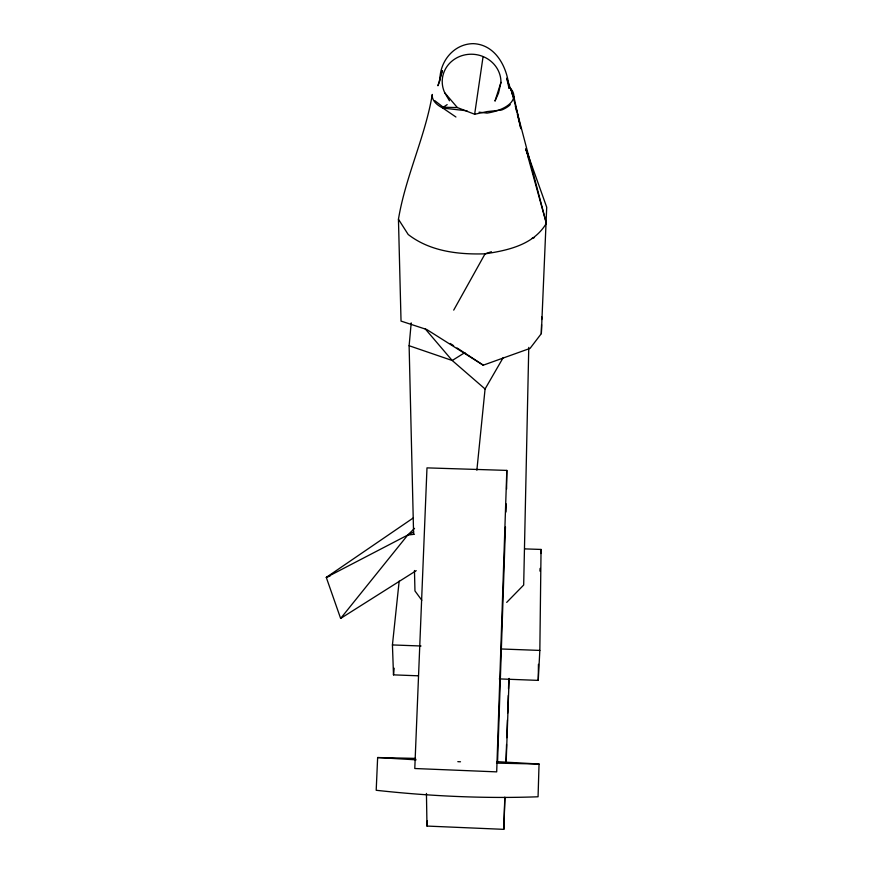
<?xml version="1.0" encoding="UTF-8"?>
<svg xmlns="http://www.w3.org/2000/svg" width="873" height="873" viewBox="0 0 873 873"><rect width="100%" height="100%" fill="white"/><g stroke="black" fill="none" stroke-linecap="round" stroke-linejoin="round"><path stroke-width="1.31" d="M506.58 489.087L506.82 470.405L426.984 467.873L414.784 768.513L496.693 771.874L506.82 470.405M499.291 678.899L538.248 680.383L538.445 664.32M538.248 680.383L539.841 650.418L541.053 549.444L524.782 548.888M528.765 347.399L523.68 585.03L506.689 602.403M455.924 117.004L442.851 108.077A40.791 18.529 0.2 0 1 432.31 94.437C425.086 137.137 405.476 176.706 398.448 219.243L401.034 321.089L426.766 329.525L483.249 365.187L530.053 348.392L541.336 333.617L546.716 207.239L525.786 148.541M541.336 333.617L541.555 324.647M541.686 319.518L541.751 316.954M426.439 793.448L426.984 826.065L503.808 829.35L504.812 797.158M496.672 761.638L539.045 764.028L538.063 796.776C484.308 798.74 429.723 796.176 376.198 790.283L377.638 757.546L415.537 758.386M497.545 762.566L505.456 526.888M505.958 512.014L506.231 503.907M505.936 762.184L506.547 744.494M506.787 737.685L507.409 719.985M507.649 713.176L508.272 695.475M508.512 688.677L508.85 679.139M503.808 829.35L504.91 798.075M506.154 762.718L509.123 678.408M539.951 571.117L540.092 568.399M540.845 553.504L541.053 549.444M426.984 826.065L427.377 820.718M413.595 533.719L409.121 345.73L411.205 322.879M476.865 470.209L485.072 388.976L503.252 357.526M418.025 675.8L393.494 674.862L394.181 668.227M393.494 674.862L392.435 644.94L399.168 581.08M434.852 100.711L443.277 107.226L457.365 107.565L474.65 114.254L483.085 56.549M500.96 82.346L498.527 93.127L494.969 101.126L500.96 82.346A29.387 27.609 5.1 0 0 465.56 54.748A29.387 27.609 5.1 0 0 444.783 92.854L449.475 100.777M442.284 70.691L439.937 79.312C440.079 60.881 454.156 43.803 473.253 43.65C496.093 44.512 507.77 68.28 509.068 88.391L506.7 78.188L513.717 97.46M442.229 70.746L437.94 85.772L440.254 79.618M453.709 310.122L485.072 253.825L491.401 251.73M413.355 517.896L326.284 577.413L340.634 618.433L407.735 535.051L414.533 528.372M398.448 219.243L408.182 234.488C430.018 251.402 458.292 254.676 485.072 253.825C507.933 250.42 533.719 244.811 546.345 223.292L513.848 99.566M443.277 107.226L447.172 104.618M340.634 618.433L416.214 570.658M464.916 352.561L452.225 360.505L409.121 345.73M413.704 531.952L326.284 577.413L330.038 575.994M531.952 238.384L534.483 237.554M474.65 114.254L487.079 111.591L501.659 110.02A40.78 18.573 2.9 0 0 510.279 104.629M407.735 535.051L414.468 534.265M539.045 764.028L496.53 763.122M392.435 644.94L421.026 645.998M500.884 648.966L539.841 650.418M457.812 761.671L460.497 761.78M416.126 759.837L377.638 757.546M442.851 108.077L467 110.816M479.07 112.181L487.112 113.097A40.791 18.529 0.2 0 0 509.472 87.453M450.206 343.46L453.633 345.708M457.048 347.956L483.249 365.187M485.072 388.976L452.225 360.505L425.162 328.805M444.783 92.854L457.365 107.565M421.801 600.253L414.959 590.934L414.468 570.495M526.932 152.557L529.136 158.984L526.092 149.61M526.059 149.894L527.139 153.823M527.87 156.442L546.345 223.292M513.16 96.968L511.109 89.155L513.062 97.067M515.343 106.31L516.652 111.58M517.307 114.221L520.886 128.735L513.782 96.205"/></g></svg>
